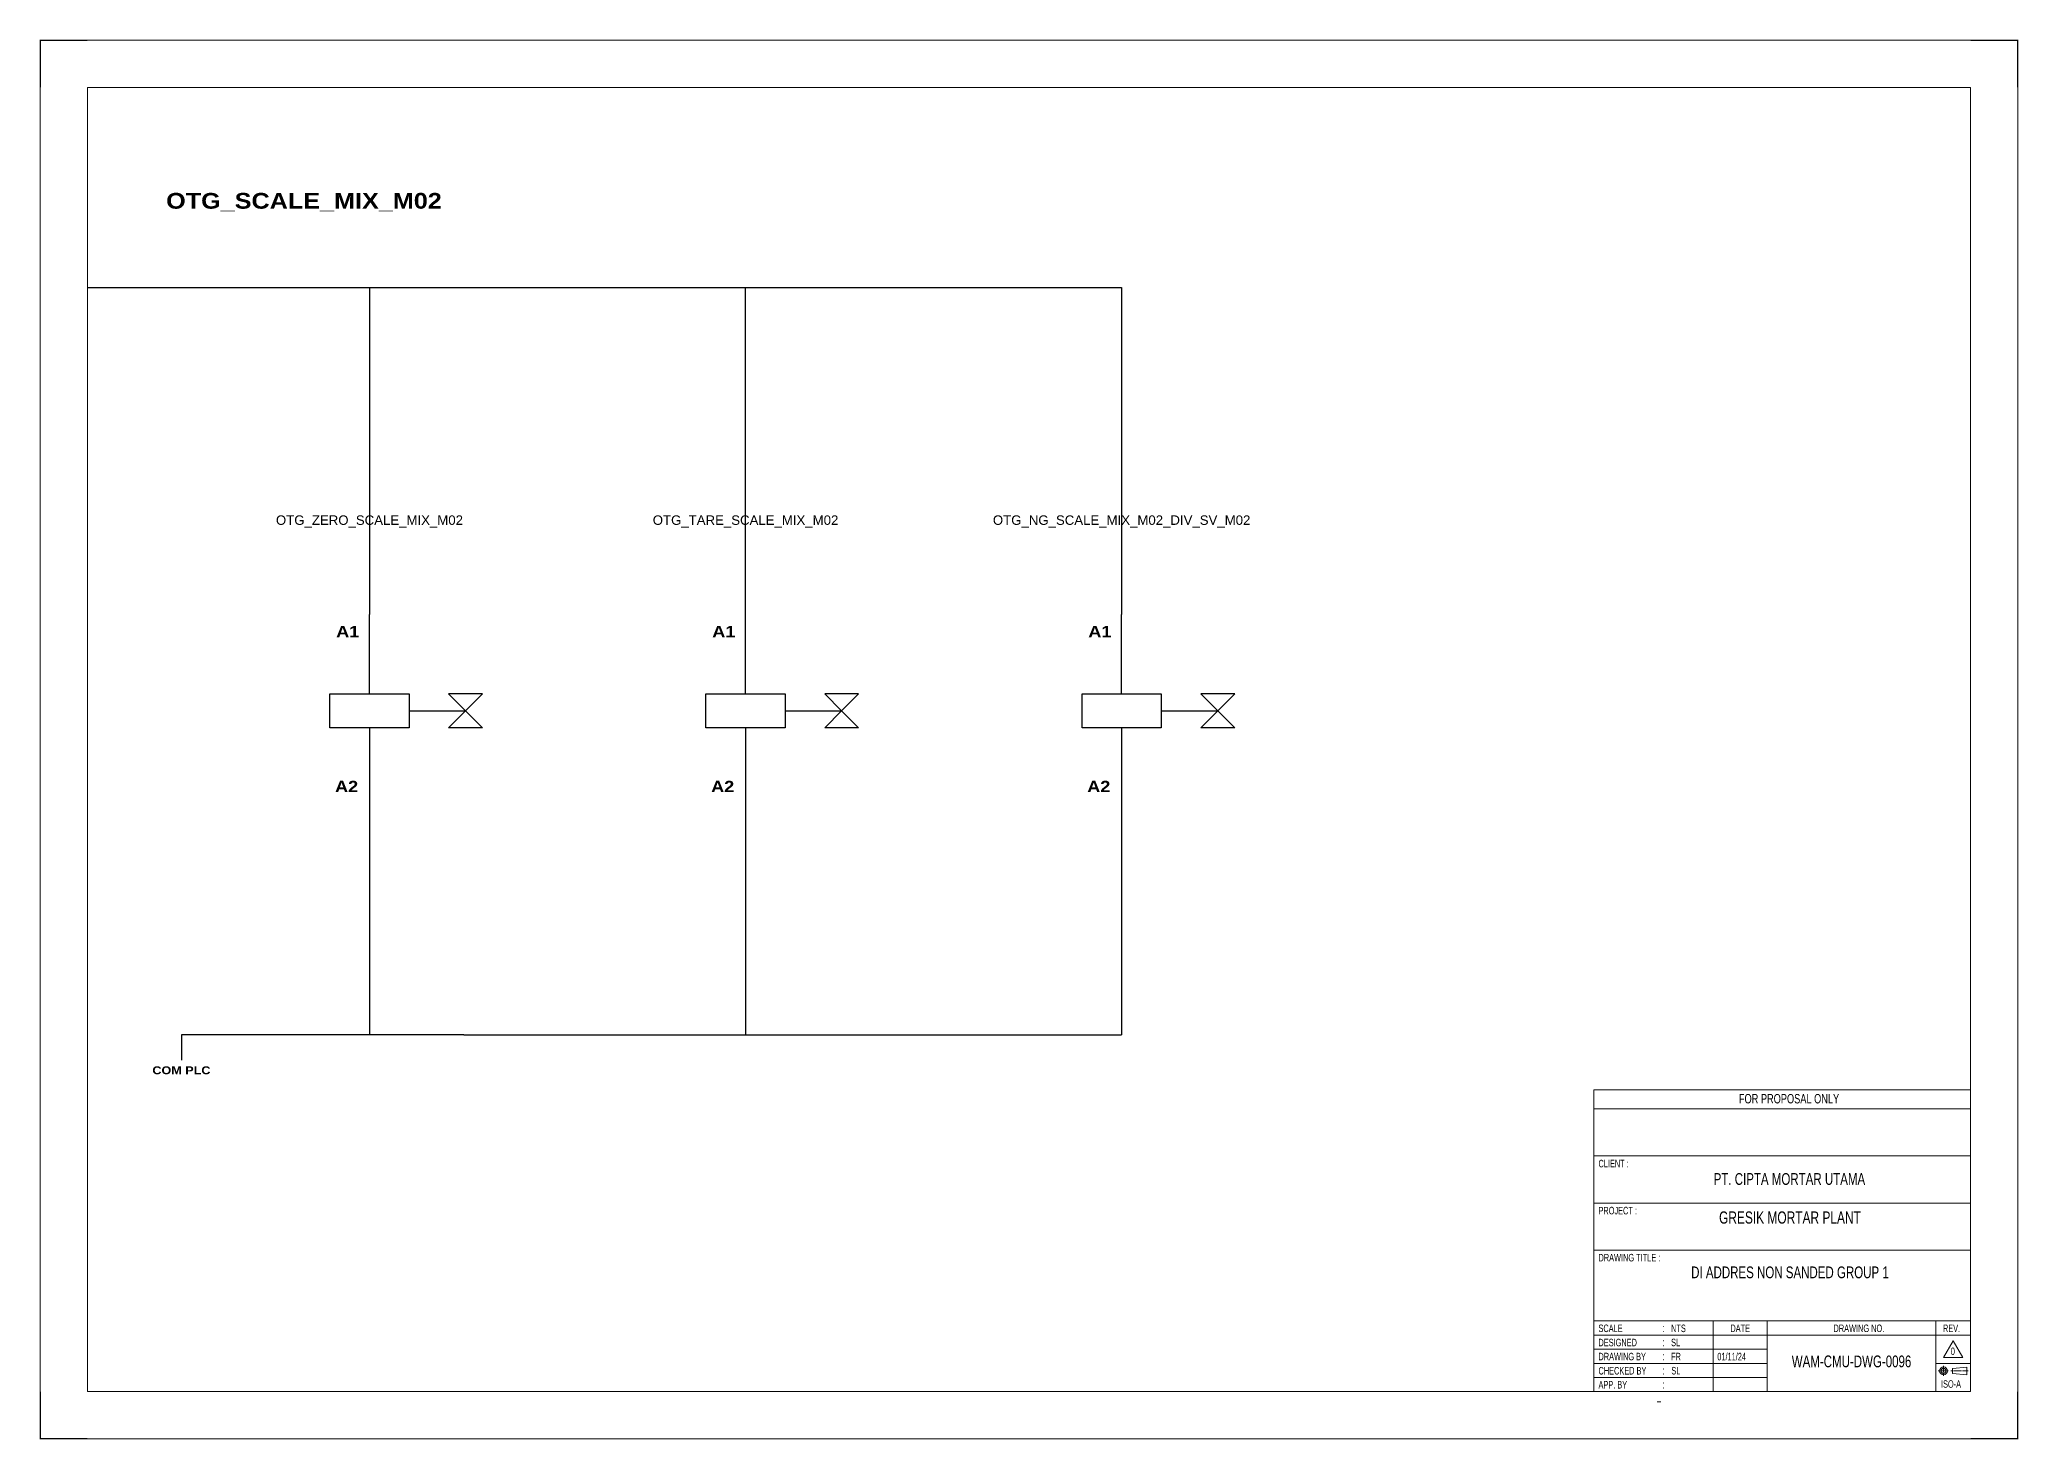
# Model space of a CAD drawing. Header units: centimetres. Extents: x -30014 to 38541, y 15960 to 46751.
# Drawn here: x 16703 to 22985, y 16035 to 20479 of the extents above; entities that cross this region are included whole.
import ezdxf
from ezdxf.enums import TextEntityAlignment as Align

# ---------------------------------------------------------------- set-up
doc = ezdxf.new("R2010")
doc.units = ezdxf.units.CM
doc.header["$MEASUREMENT"] = 0
doc.linetypes.add('CENTER', pattern=[2, 1.25, -0.25, 0.25, -0.25])
for name, color, linetype in [('1', 7, 'Continuous'), ('Etiket-Line-L', 7, 'Continuous'), ('EtIket-Line-S', 2, 'Continuous'), ('Etiket-Text-List0', 2, 'Continuous'), ('Etiket-Text-List1', 3, 'Continuous'), ('Etiket-Text-List2', 1, 'Continuous')]:
    doc.layers.add(name, color=color, linetype=linetype)
for name, color, linetype, lineweight in [('Center_line', 2, 'CENTER', 5), ('Etiket', 7, 'Continuous', 5), ('Object', 4, 'Continuous', 25)]:
    doc.layers.add(name, color=color, linetype=linetype, lineweight=lineweight)
doc.styles.add('Bold', font='ariblk.ttf', dxfattribs={"height": 25.4})
doc.styles.add('DIM', font='romans', dxfattribs={"height": 6.096})
doc.styles.get("Standard").update_dxf_attribs({"font": 'arial.ttf'})

# ---------------------------------------------------------------- blocks, each defined once
blk = doc.blocks.new('x5 Out Line')
at = {"const_width": 0.3}
for points in [[(9.65, 286.71), (0, 286.71), (0, 277.06)], [(405.45, 277.06), (405.45, 286.71), (395.8, 286.71)], [(0, 9.65), (0, 0), (9.65, 0)], [(405.45, 9.65), (405.45, 0), (395.8, 0)]]:
    blk.add_lwpolyline(points, dxfattribs=at)
at = {"lineweight": 15}
blk.add_lwpolyline([(395.8, 9.65), (395.8, 277.06), (9.65, 277.06), (9.65, 9.65)], close=True, dxfattribs=at)
at = {"layer": 'EtIket-Line-S', "lineweight": 9, "ltscale": 0.5}
blk.add_lwpolyline([(0, 0), (405.45, 0), (405.45, 286.71), (0, 286.71)], close=True, dxfattribs=at)
blk = doc.blocks.new('A$C6CDB76E5')
at = {"lineweight": 15}
for p, q in [((-196.2, 0), (-196.2, 157.1)), ((-196.2, 157.1), (0, 157.1)), ((0, 0), (0, 157.1)), ((-196.2, 147.3), (0, 147.3)), ((-196.2, 122.8), (0, 122.8)), ((-196.2, 98.2), (0, 98.2)), ((-196.2, 73.7), (0, 73.7)), ((-196.2, 36.8), (0, 36.8)), ((-134, 0), (-134, 36.8)), ((-105.9, 0), (-105.9, 36.8)), ((-18.1, 0), (-18.1, 36.8)), ((-196.2, 29.4), (0, 29.4)), ((-196.2, 22.1), (-105.9, 22.1)), ((-196.2, 14.7), (-105.9, 14.7)), ((-18.1, 14.7), (0, 14.7)), ((-196.2, 7.4), (-105.9, 7.4))]:
    blk.add_line(p, q, dxfattribs=at)
at = {"layer": 'Center_line', "lineweight": 13}
for p, q in [((-16.9, 10.8), (-11.3, 10.8)), ((-14.1, 13.5), (-14.1, 8)), ((-10.3, 10.8), (-1.2, 10.8))]:
    blk.add_line(p, q, dxfattribs=at)
at = {"layer": 'Etiket-Line-L', "lineweight": 15}
for p, q in [((0, 0), (0, 122.6)), ((-196.2, 0), (0, 0))]:
    blk.add_line(p, q, dxfattribs=at)
blk.add_lwpolyline([(-9, 26.4), (-4, 17.7), (-14.1, 17.7)], close=True, dxfattribs=at)
at = {"layer": 'Object', "lineweight": 15}
blk.add_lwpolyline([(-9.5, 9.5), (-1.9, 8.7), (-1.9, 12.8), (-9.5, 12)], close=True, dxfattribs=at)
for radius in [2.03, 1.27]:
    blk.add_circle((-14.1, 10.8), radius, dxfattribs=at)
at = {"layer": '1', "color": 3, "lineweight": 9, "width": 0.7}
blk.add_text('ISO-A', height=3.91, dxfattribs=at).set_placement((-15.4, 2))
at = {"layer": 'Etiket-Text-List0', "lineweight": 13, "width": 0.7}
for s, height, p in [('CLIENT :', 3.92, (-193.8, 116.8)), ('PROJECT :', 3.92, (-193.8, 92.3)), ('DRAWING TITLE :', 3.923, (-193.8, 67.8)), ('SCALE', 3.92, (-193.8, 31)), (':', 4.17, (-160.6, 31)), ('DATE', 3.92, (-125.1, 31)), ('DRAWING NO.', 3.923, (-71.4, 31)), ('REV.', 3.92, (-14.4, 31)), ('DESIGNED', 3.92, (-193.8, 23.6)), (':', 4.17, (-160.6, 23.6)), ('CHECKED BY ', 3.923, (-193.8, 8.9)), ('DRAWING BY', 3.92, (-193.8, 16.3)), (':', 4.17, (-160.6, 16.3)), (':', 4.17, (-160.6, 8.9)), ('APP. BY ', 3.92, (-193.8, 1.6)), (':', 4.17, (-160.6, 1.6))]:
    blk.add_text(s, height=height, dxfattribs=at).set_placement(p)
at = {"layer": 'Etiket-Text-List1', "lineweight": 9, "width": 0.7}
for tag, p in [('1:XXXX', (-156, 31)), ('EN', (-156, 23.6)), ('DD/MM/YY', (-131.3, 23.6)), ('1', (-10.3, 19.1)), ('EN', (-156, 16.3)), ('EN', (-155.8, 8.9)), ('DD/MM/YY', (-131.3, 16.3)), ('DD/MM/YY', (-131.3, 8.9)), ('EN', (-155.7, 1.6)), ('DD/MM/YY', (-131.3, 1.6))]:
    blk.add_attdef(tag, p, '', height=3.92, dxfattribs=at)
at = {"layer": 'Etiket-Text-List2', "lineweight": 13, "width": 0.7}
for tag, height, p in [('FOR FABRICATION', 4.9, (-94.6, 150.1)), ('CLIENT_NAME', 6.13, (-94.1, 107.7)), ('PROJECT_1', 4.9, (-94.1, 87.5)), ('PROJECT_2', 4.9, (-94.1, 79.2)), ('DRAWING_TITLE1', 6.13, (-94.1, 59)), ('DRAWING_TITLE2', 6.13, (-94.1, 49.9)), ('DRAWING_TITLE3', 6.13, (-94.1, 40.1)), ('LDP-X-XXX-AR-01', 6.13, (-62, 12.7))]:
    blk.add_attdef(tag, text='', height=height, dxfattribs=at).set_placement(p, align=Align.CENTER)

msp = doc.modelspace()

# ---------------------------------------------------------------- linework, layer by layer
at = {"color": 146, "ltscale": 50, "true_color": 0x105689}
for p, q in [((16854.6, 19691.8), (17451.6, 19691.8)), ((17451.6, 19691.8), (18048.6, 19691.8)), ((17750.1, 19691.8), (17750.1, 18653.1)), ((18048.6, 19691.8), (18645.6, 19691.8)), ((18645.6, 19691.8), (18944.1, 19691.8)), ((18944.1, 18653.1), (18944.1, 19691.8)), ((18944.1, 19691.8), (19541.1, 19691.8)), ((19541.1, 19691.8), (20138.1, 19691.8)), ((20138.1, 19691.8), (20138.1, 18653.1)), ((17750.1, 18050.7), (17750.1, 17319)), ((18944.1, 18050.7), (18944.1, 17319)), ((20138.1, 18050.7), (20138.1, 17319)), ((18049.6, 17319), (17153.1, 17319)), ((17153.1, 17319), (17153.1, 17239)), ((18049.6, 17319), (18944.1, 17319)), ((18944.1, 17319), (19541.1, 17319)), ((19244.6, 17319), (19244.6, 17319)), ((19541.1, 17319), (20138.1, 17319))]:
    msp.add_line(p, q, dxfattribs=at)
at = {"ltscale": 50}
for p, q in [((17750.1, 18401.9), (17750.1, 18653.1)), ((18944.1, 18401.9), (18944.1, 18653.1)), ((20138.1, 18401.9), (20138.1, 18653.1)), ((17875.7, 18348), (18055.2, 18348)), ((19069.7, 18348), (19249.2, 18348)), ((20263.7, 18348), (20443.2, 18348)), ((17750.1, 18294.2), (17750.1, 18042.9)), ((18944.1, 18294.2), (18944.1, 18042.9)), ((20138.1, 18294.2), (20138.1, 18042.9))]:
    msp.add_line(p, q, dxfattribs=at)
for points in [[(17624.4, 18401.9), (17875.7, 18401.9), (17875.7, 18294.2), (17624.4, 18294.2)], [(18055.2, 18348), (18109.1, 18401.9), (18001.4, 18401.9)], [(18055.2, 18348), (18109.1, 18294.2), (18001.4, 18294.2)], [(18818.4, 18401.9), (19069.7, 18401.9), (19069.7, 18294.2), (18818.4, 18294.2)], [(19249.2, 18348), (19303.1, 18401.9), (19195.4, 18401.9)], [(19249.2, 18348), (19303.1, 18294.2), (19195.4, 18294.2)], [(20012.4, 18401.9), (20263.7, 18401.9), (20263.7, 18294.2), (20012.4, 18294.2)], [(20443.2, 18348), (20497.1, 18401.9), (20389.4, 18401.9)], [(20443.2, 18348), (20497.1, 18294.2), (20389.4, 18294.2)]]:
    msp.add_lwpolyline(points, close=True, dxfattribs=at)

# ---------------------------------------------------------------- block references
at = {"layer": 'Etiket', "lineweight": 0}
ref = msp.add_blockref('A$C6CDB76E5', (22833.4, 16186.5), dxfattribs=dict(at, xscale=6.095870930054101, yscale=6.095870930054101, zscale=6.095870930054101))
ref.add_attrib('FOR FABRICATION', 'FOR PROPOSAL ONLY', dxfattribs={"layer": 'Etiket-Text-List2', "lineweight": 13, "height": 29.894, "width": 0.7}).set_placement((22257, 17101.4), align=Align.CENTER)
ref.add_attrib('CLIENT_NAME', 'PT. CIPTA MORTAR UTAMA', dxfattribs={"layer": 'Etiket-Text-List2', "lineweight": 13, "height": 37.368, "width": 0.7}).set_placement((22258.1, 16842.8), align=Align.CENTER)
ref.add_attrib('PROJECT_1', 'GRESIK MORTAR PLANT', dxfattribs={"layer": 'Etiket-Text-List2', "lineweight": 13, "height": 38.709, "width": 0.7}).set_placement((22259.9, 16719.8), align=Align.CENTER)
ref.add_attrib('DRAWING_TITLE1', 'DI ADDRES NON SANDED GROUP 1', dxfattribs={"layer": 'Etiket-Text-List2', "lineweight": 13, "height": 37.368, "width": 0.7}).set_placement((22259.9, 16546.4), align=Align.CENTER)
ref.add_attrib('1:XXXX', 'NTS', (21882.5, 16375.4), dxfattribs={"layer": 'Etiket-Text-List1', "lineweight": 13, "height": 23.92, "width": 0.7})
ref.add_attrib('EN', 'SL', (21882.5, 16330.6), dxfattribs={"layer": 'Etiket-Text-List1', "lineweight": 13, "height": 23.92, "width": 0.7})
ref.add_attrib('EN', 'FR', (21882.5, 16285.7), dxfattribs={"layer": 'Etiket-Text-List1', "lineweight": 13, "height": 23.92, "width": 0.7})
ref.add_attrib('DD/MM/YY', '01/11/24', (22029.3, 16285.7), dxfattribs={"layer": 'Etiket-Text-List1', "lineweight": 13, "height": 23.92, "width": 0.7})
ref.add_attrib('EN', 'SL', (21883.4, 16240.9), dxfattribs={"layer": 'Etiket-Text-List1', "lineweight": 13, "height": 23.92, "width": 0.7})
ref.add_attrib('LDP-X-XXX-AR-01', 'WAM-CMU-DWG-0096', dxfattribs={"layer": 'Etiket-Text-List2', "lineweight": 15, "height": 37.368, "width": 0.7}).set_placement((22455.4, 16263.7), align=Align.CENTER)
ref.add_attrib('1', '0', (22770.6, 16302.6), dxfattribs={"layer": 'Etiket-Text-List1', "lineweight": 13, "height": 23.9, "width": 0.7})
at = {"layer": 'Etiket-Line-L', "lineweight": 0}
ref = msp.add_blockref('x5 Out Line', (16705.1, 16037), dxfattribs=dict(at, xscale=15.48351216233742, yscale=15.48351216233742, zscale=15.48351216233742))
ref.add_attrib('FILE_NAME', '-', (21835.3, 16145), dxfattribs={"layer": 'Etiket-Text-List1', "lineweight": 13, "height": 21.7, "style": 'DIM', "width": 0.7})

# ---------------------------------------------------------------- texts
at = {"ltscale": 500, "style": 'Bold'}
msp.add_text('OTG_SCALE_MIX_M02', height=50, dxfattribs=at).set_placement((17104.6, 19941.8))
at = {"ltscale": 50}
for s, p in [('OTG_ZERO_SCALE_MIX_M02', (17750.1, 18953.1)), ('OTG_TARE_SCALE_MIX_M02', (18944.1, 18953.1)), ('OTG_NG_SCALE_MIX_M02_DIV_SV_M02', (20138.1, 18953.1))]:
    msp.add_text(s, height=30, dxfattribs=at).set_placement(p, align=Align.MIDDLE_CENTER)
at = {"ltscale": 500, "style": 'Bold'}
for p in [(17717.8, 18617.2), (18911.8, 18617.2), (20105.8, 18617.2)]:
    msp.add_text('A1', height=35.9, dxfattribs=at).set_placement(p, align=Align.TOP_RIGHT)
for p in [(17714.2, 18078.8), (18908.2, 18078.8), (20102.2, 18078.8)]:
    msp.add_text('A2', height=35.9, dxfattribs=at).set_placement(p, align=Align.BOTTOM_RIGHT)
at = {"ltscale": 50, "style": 'Bold'}
msp.add_text('COM PLC', height=25, dxfattribs=at).set_placement((17153.1, 17219), align=Align.TOP_CENTER)

doc.saveas('drawing.dxf')
